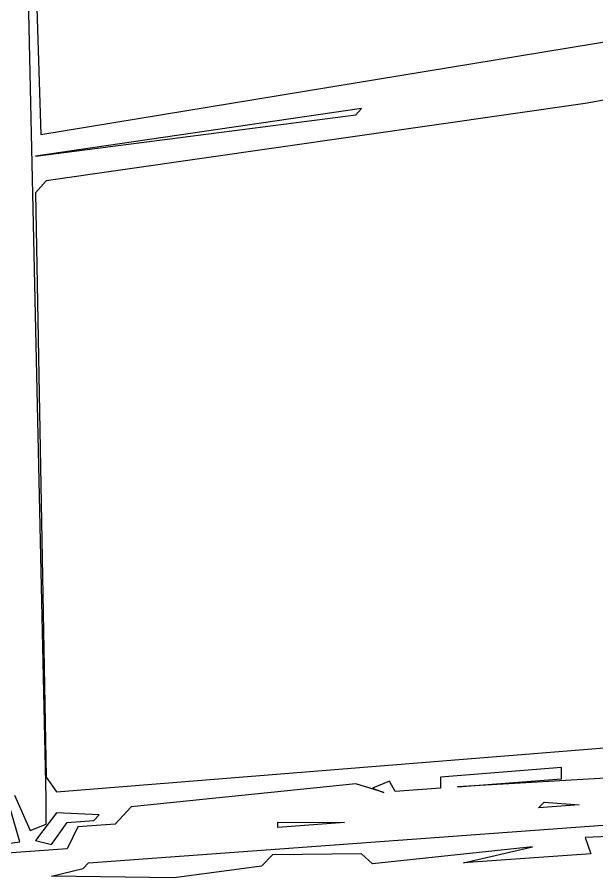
# Model space of a CAD drawing. Extents: x -13044 to 47959, y -15328 to 42462.
# Drawn here: x 15031 to 21842, y 81 to 10189 of the extents above; entities that cross this region are included whole.
import ezdxf

# ---------------------------------------------------------------- set-up
doc = ezdxf.new("R2010")
doc.units = 0

msp = doc.modelspace()

# ---------------------------------------------------------------- linework, layer by layer
for p, q in [((15370.5778, 1018.3004), (15062.0834, 15148.3325)), ((15370.5778, 1018.3004, 1281.25), (15062.0834, 15148.3325, 2484.375)), ((15123.6491, 14731.7363), (15308.7455, 8812.2107)), ((15123.6491, 14731.7363, 2447.9167), (15308.7455, 8812.2107, 1942.7083)), ((15308.7455, 8812.2107), (23593.131, 10172.3294)), ((15308.7455, 8812.2107, 1942.7083), (23593.131, 10172.3294, 1953.125)), ((23451.1444, 9493.3219), (21772.594, 9186.758)), ((23451.1444, 9493.3219, 1901.0417), (21772.594, 9186.758, 1895.8333)), ((19074.9388, 9116.9387), (15246.9801, 8557.5513)), ((19074.9388, 9116.9387, 1921.875), (15246.9801, 8557.5513, 1921.875)), ((21703.652, 9176.8685), (15370.5778, 8268.405)), ((21703.652, 9176.8685, 1895.8333), (15370.5778, 8268.405, 1895.8333)), ((19009.0398, 9043.9136), (19074.9388, 9116.9387)), ((19009.0398, 9043.9136, 1916.6667), (19074.9388, 9116.9387, 1921.875)), ((21772.594, 9186.758), (21703.652, 9176.8685)), ((21772.594, 9186.758, 1895.8333), (21703.652, 9176.8685, 1895.8333)), ((15246.9801, 8557.5513), (19009.0398, 9043.9136)), ((15246.9801, 8557.5513, 1921.875), (19009.0398, 9043.9136, 1916.6667)), ((15370.5778, 8268.405), (15246.9801, 8127.9249)), ((15370.5778, 8268.405, 1895.8333), (15246.9801, 8127.9249, 1885.4167)), ((15246.9801, 8127.9249), (15370.5778, 1264.0666)), ((15246.9801, 8127.9249, 1885.4167), (15370.5778, 1264.0666, 1302.0833)), ((15494.443, 1089.729), (23949.5416, 1771.452)), ((15494.443, 1089.729, 1286.4583), (23949.5416, 1771.452, 1286.4583)), ((21428.6688, 1374.1148), (20005.3091, 1261.6439)), ((21428.6688, 1374.1148, 1270.8333), (20005.3091, 1261.6439, 1270.8333)), ((23451.1444, 1336.5862), (20206.5839, 1149.4721)), ((23451.1444, 1336.5862, 1255.2083), (20206.5839, 1149.4721, 1260.4167)), ((21428.6688, 1244.7263), (21428.6688, 1374.1148)), ((21428.6688, 1244.7263, 1260.4167), (21428.6688, 1374.1148, 1270.8333)), ((15370.5778, 1264.0666), (15494.443, 1089.729)), ((15370.5778, 1264.0666, 1302.0833), (15494.443, 1089.729, 1286.4583)), ((19405.5402, 1214.2514), (19206.9577, 1135.0585)), ((19405.5402, 1214.2514, 1270.8333), (19206.9577, 1135.0585, 1265.625)), ((19471.8826, 1092.2065), (19405.5402, 1214.2514)), ((19471.8826, 1092.2065, 1260.4167), (19405.5402, 1214.2514, 1270.8333)), ((20005.3091, 1261.6439), (20005.3091, 1133.7839)), ((20005.3091, 1261.6439, 1270.8333), (20005.3091, 1133.7839, 1260.4167)), ((20206.5839, 1149.4721), (21428.6688, 1244.7263)), ((20206.5839, 1149.4721, 1260.4167), (21428.6688, 1244.7263, 1260.4167)), ((19009.0398, 1182.9208), (16369.0649, 912.3379)), ((19009.0398, 1182.9208, 1270.8333), (16369.0649, 912.3379, 1265.625)), ((19339.272, 1081.8702), (19009.0398, 1182.9208)), ((19339.272, 1081.8702, 1260.4167), (19009.0398, 1182.9208, 1270.8333)), ((19206.9577, 1135.0585), (19339.272, 1081.8702)), ((19206.9577, 1135.0585, 1265.625), (19339.272, 1081.8702, 1260.4167)), ((20005.3091, 1133.7839), (19471.8826, 1092.2065)), ((20005.3091, 1133.7839, 1260.4167), (19471.8826, 1092.2065, 1260.4167)), ((15000.584, 1049.9098), (15185.2813, 635.4072)), ((15000.584, 1049.9098, 1286.4583), (15185.2813, 635.4072, 1250)), ((15370.5778, 711.0925), (15370.5778, 1018.3004)), ((15370.5778, 711.0925, 1255.2083), (15370.5778, 1018.3004, 1281.25)), ((15062.0834, 503.3851), (14939.1509, 922.5367)), ((15062.0834, 503.3851, 1239.5833), (14939.1509, 922.5367, 1276.0417)), ((16369.0649, 912.3379), (16180.5235, 711.9117)), ((16369.0649, 912.3379, 1265.625), (16180.5235, 711.9117, 1250)), ((21154.9351, 900.6541), (21223.2518, 970.3795)), ((21154.9351, 900.6541, 1234.375), (21223.2518, 970.3795, 1239.5833)), ((21634.7886, 936.7676), (21154.9351, 900.6541)), ((21634.7886, 936.7676, 1234.375), (21154.9351, 900.6541, 1234.375)), ((21223.2518, 970.3795), (21634.7886, 936.7676)), ((21223.2518, 970.3795, 1239.5833), (21634.7886, 936.7676, 1234.375)), ((15494.443, 843.6967), (15246.9801, 517.3996)), ((15494.443, 843.6967, 1265.625), (15246.9801, 517.3996, 1239.5833)), ((15992.597, 821.0168), (15494.443, 843.6967)), ((15992.597, 821.0168, 1260.4167), (15494.443, 843.6967, 1265.625)), ((15867.6527, 255.9021), (23949.5416, 846.7839)), ((15867.6527, 255.9021, 1213.5417), (23949.5416, 846.7839, 1213.5417)), ((15930.0909, 754.4028), (15992.597, 821.0168)), ((15930.0909, 754.4028, 1255.2083), (15992.597, 821.0168, 1260.4167)), ((15185.2813, 635.4072), (15370.5778, 711.0925)), ((15185.2813, 635.4072, 1250), (15370.5778, 711.0925, 1255.2083)), ((15432.4769, 469.9848), (15618.5766, 730.2894)), ((15432.4769, 469.9848, 1234.375), (15618.5766, 730.2894, 1255.2083)), ((15618.5766, 730.2894), (15930.0909, 754.4028)), ((15618.5766, 730.2894, 1255.2083), (15930.0909, 754.4028, 1255.2083)), ((16180.5235, 711.9117), (15742.9796, 678.2776)), ((16180.5235, 711.9117, 1250), (15742.9796, 678.2776, 1250)), ((18094.1135, 733.2021), (18877.4621, 729.2526)), ((18094.1135, 670.2982), (18094.1135, 733.2021)), ((18094.1135, 733.2021, 1239.5833), (18877.4621, 729.2526, 1234.375)), ((18094.1135, 670.2982, 1234.375), (18094.1135, 733.2021, 1239.5833)), ((18877.4621, 729.2526), (18094.1135, 670.2982)), ((18877.4621, 729.2526, 1234.375), (18094.1135, 670.2982, 1234.375)), ((15742.9796, 678.2776), (15618.5766, 422.4158)), ((15742.9796, 678.2776, 1250), (15618.5766, 422.4158, 1229.1667)), ((24308.0295, 674.273), (21703.652, 552.899)), ((24308.0295, 674.273, 1197.9167), (21703.652, 552.899, 1203.125)), ((15246.9801, 517.3996), (15432.4769, 469.9848)), ((15246.9801, 517.3996, 1239.5833), (15432.4769, 469.9848, 1234.375)), ((21703.652, 552.899), (21772.594, 363.2288)), ((21703.652, 552.899, 1203.125), (21772.594, 363.2288, 1187.5)), ((14025.531, 364.0987), (15062.0834, 503.3851)), ((14025.531, 364.0987, 1234.375), (15062.0834, 503.3851, 1239.5833)), ((15618.5766, 422.4158), (14510.9648, 339.6522)), ((15618.5766, 422.4158, 1229.1667), (14510.9648, 339.6522, 1229.1667)), ((21086.6958, 443.9441), (19206.9577, 246.0393)), ((21086.6958, 443.9441, 1197.9167), (19206.9577, 246.0393, 1192.7083)), ((20273.8268, 257.6747), (21086.6958, 443.9441)), ((20273.8268, 257.6747, 1187.5), (21086.6958, 443.9441, 1197.9167)), ((18029.3039, 351.0753), (17899.8995, 216.0846)), ((18029.3039, 351.0753, 1208.3333), (17899.8995, 216.0846, 1197.9167)), ((19074.9388, 363.5317), (18029.3039, 351.0753)), ((19074.9388, 363.5317, 1203.125), (18029.3039, 351.0753, 1208.3333)), ((19206.9577, 246.0393), (19074.9388, 363.5317)), ((19206.9577, 246.0393, 1192.7083), (19074.9388, 363.5317, 1203.125)), ((21772.594, 363.2288), (20273.8268, 257.6747)), ((21772.594, 363.2288, 1187.5), (20273.8268, 257.6747, 1187.5)), ((15805.2823, 189.6671), (15867.6527, 255.9021)), ((15805.2823, 189.6671, 1208.3333), (15867.6527, 255.9021, 1213.5417)), ((17899.8995, 216.0846), (16874.8712, 80.5447)), ((17899.8995, 216.0846, 1197.9167), (16874.8712, 80.5447, 1192.7083)), ((15432.4769, 101.136), (15805.2823, 189.6671)), ((15432.4769, 101.136, 1203.125), (15805.2823, 189.6671, 1208.3333)), ((16874.8712, 80.5447), (15432.4769, 101.136)), ((16874.8712, 80.5447, 1192.7083), (15432.4769, 101.136, 1203.125))]:
    msp.add_line(p, q)

doc.saveas('drawing.dxf')
